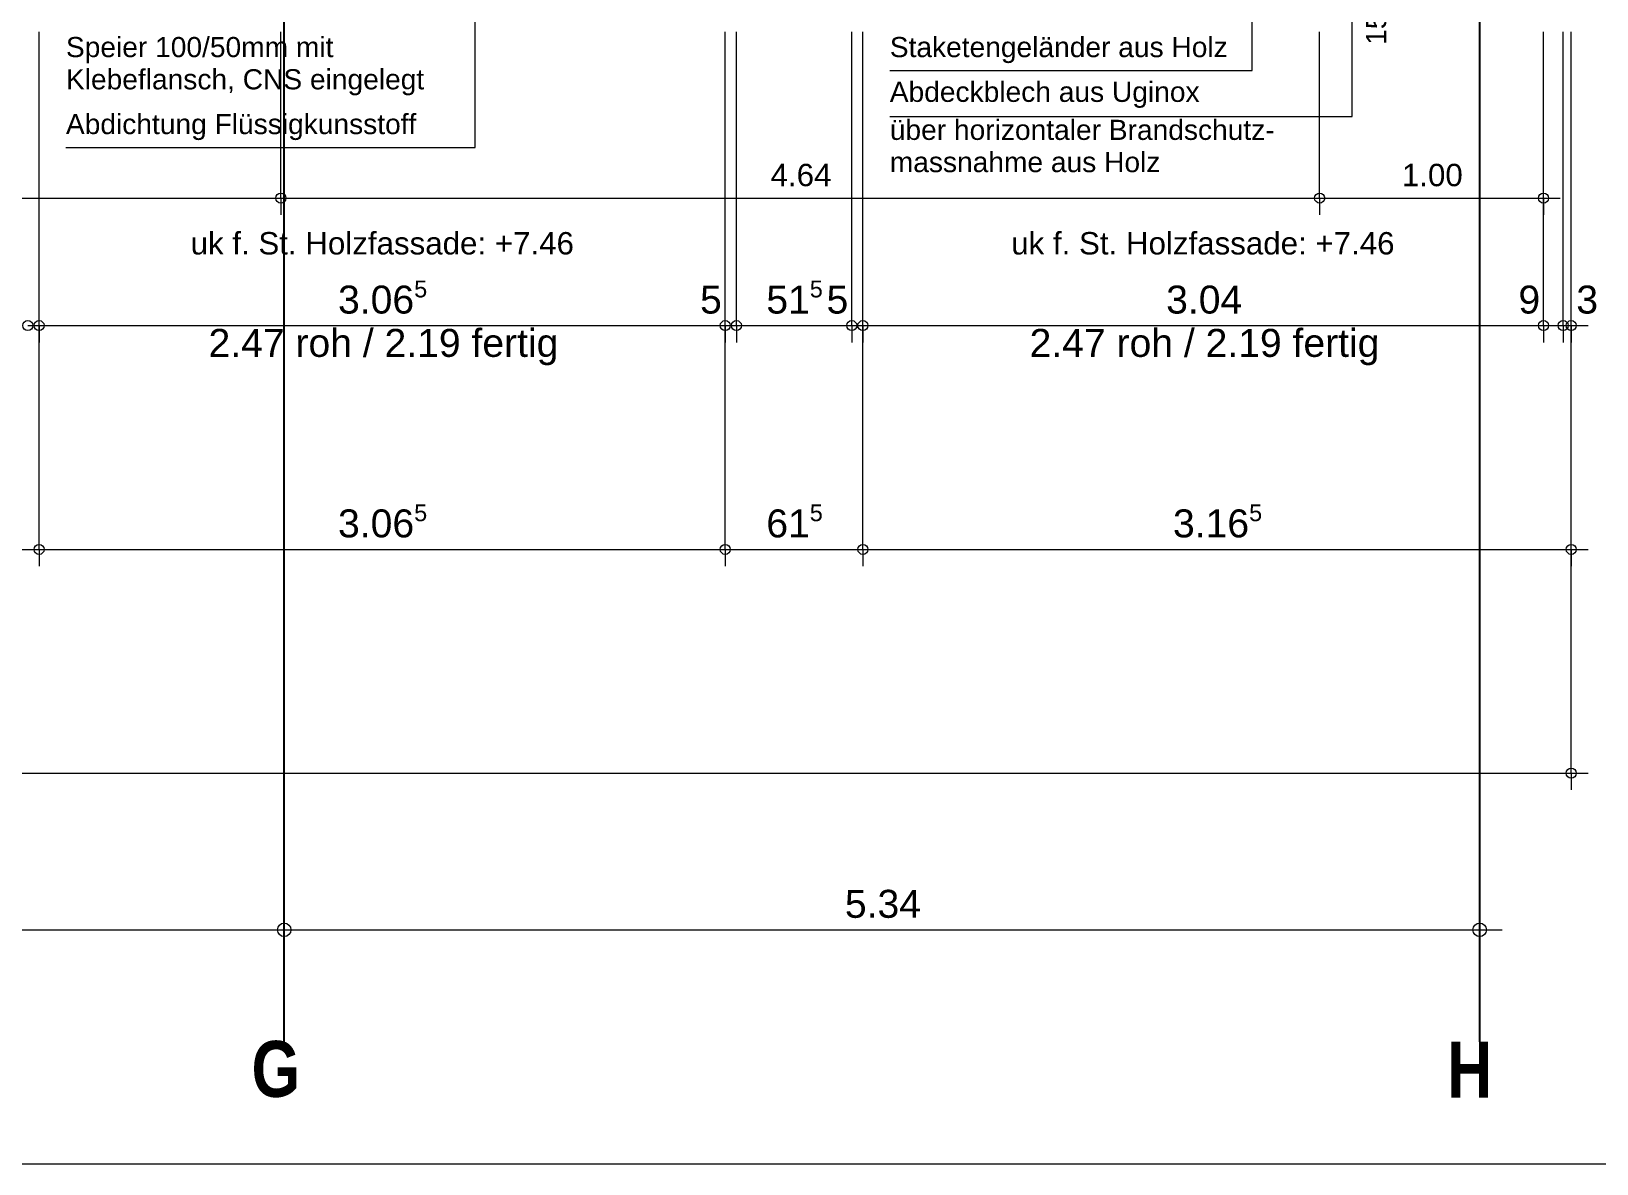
# Model space of a CAD drawing. Header units: metres. Extents: x 0.003 to 0.843, y 0.003 to 0.597.
# Drawn here: x 0.5025 to 0.6423, y 0.003 to 0.1042 of the extents above; entities that cross this region are included whole.
import ezdxf

# ---------------------------------------------------------------- set-up
doc = ezdxf.new("R2010")
doc.units = ezdxf.units.M
for name, pattern in [('AUSGEZOGEN', [0]), ('LINIE_23', [0.0079, 0.004, -0.0013, 0, -0.0013, 0, -0.0013]), ('STRICHPUNKT', [25.4, 12.7, -6.35, 0, -6.35])]:
    doc.linetypes.add(name, pattern=pattern)
for name, color, linetype, lineweight in [('Bauachsen grob', 7, 'STRICHPUNKT', 13), ('Detailmasse', 7, 'AUSGEZOGEN', 13), ('Plankopf', 7, 'AUSGEZOGEN', 13), ('Text Koten', 7, 'AUSGEZOGEN', 25), ('Text Werkplan Ausfuehrung', 7, 'AUSGEZOGEN', 25), ('Vorprojektmasse', 7, 'AUSGEZOGEN', 13), ('Werkplan- Ausfuehrungsmasse', 7, 'AUSGEZOGEN', 13)]:
    doc.layers.add(name, color=color, linetype=linetype, lineweight=lineweight)
doc.styles.add('ARIAL', font='ARIAL.TTF')
doc.styles.add('Arial Black', font='Arial Black')

msp = doc.modelspace()

# ---------------------------------------------------------------- linework, layer by layer
at = {"layer": 'Bauachsen grob', "color": 32, "linetype": 'LINIE_23', "lineweight": 25, "true_color": 0xc36e14}
for p, q in [((0.52506, 0.0139), (0.52506, 0.581)), ((0.63186, 0.0139), (0.63186, 0.581))]:
    msp.add_line(p, q, dxfattribs=at)
at = {"layer": 'Detailmasse', "color": 240, "linetype": 'AUSGEZOGEN', "lineweight": 13}
for p, q in [((0.52476, 0.0893), (0.52476, 0.0908)), ((0.61756, 0.0893), (0.61756, 0.0908)), ((0.63756, 0.0893), (0.63756, 0.0908)), ((0.43196, 0.0893), (0.52476, 0.0893)), ((0.52476, 0.0893), (0.52476, 0.0878)), ((0.52476, 0.0893), (0.61756, 0.0893)), ((0.61756, 0.0893), (0.61756, 0.0878)), ((0.61756, 0.0893), (0.63756, 0.0893)), ((0.63756, 0.0893), (0.63756, 0.0878)), ((0.63756, 0.0893), (0.63756, 0.0893)), ((0.63756, 0.0893), (0.63906, 0.0893))]:
    msp.add_line(p, q, dxfattribs=at)
for points in [[(0.52476, 0.0893), (0.52476, 0.09), (0.52476, 0.09), (0.52476, 0.09), (0.52476, 0.09), (0.52476, 0.10414)], [(0.61756, 0.0893), (0.61756, 0.09), (0.61756, 0.09), (0.61756, 0.10414)]]:
    msp.add_lwpolyline(points, dxfattribs=at)
for centre in [(0.52476, 0.0893), (0.61756, 0.0893), (0.63756, 0.0893)]:
    msp.add_circle(centre, 0.00045, dxfattribs=at)
at = {"layer": 'Plankopf', "color": 7, "linetype": 'AUSGEZOGEN', "lineweight": 13}
msp.add_line((0.003, 0.003), (0.843, 0.003), dxfattribs=at)
at = {"layer": 'Text Werkplan Ausfuehrung', "color": 7, "linetype": 'AUSGEZOGEN', "lineweight": 13}
for p, q in [((0.61152, 0.10069), (0.61152, 0.11375)), ((0.62046, 0.09659), (0.62046, 0.11016)), ((0.57916, 0.10069), (0.61152, 0.10069)), ((0.57916, 0.09659), (0.62046, 0.09659))]:
    msp.add_line(p, q, dxfattribs=at)
at = {"layer": 'Text Werkplan Ausfuehrung', "color": 11, "linetype": 'AUSGEZOGEN', "lineweight": 13, "true_color": 0xff8c8c}
for p, q in [((0.54212, 0.09381), (0.54212, 0.1119)), ((0.50556, 0.09381), (0.54212, 0.09381))]:
    msp.add_line(p, q, dxfattribs=at)
at = {"layer": 'Vorprojektmasse', "color": 32, "linetype": 'AUSGEZOGEN', "lineweight": 13, "true_color": 0xc36e14}
for p, q in [((0.52506, 0.0239), (0.52506, 0.0259)), ((0.63186, 0.0239), (0.63186, 0.0259)), ((0.43166, 0.0239), (0.52506, 0.0239)), ((0.52506, 0.0239), (0.52506, 0.0219)), ((0.52506, 0.0239), (0.63186, 0.0239)), ((0.63186, 0.0239), (0.63186, 0.0219)), ((0.63186, 0.0239), (0.63386, 0.0239))]:
    msp.add_line(p, q, dxfattribs=at)
for centre in [(0.52506, 0.0239), (0.63186, 0.0239)]:
    msp.add_circle(centre, 0.0006, dxfattribs=at)
at = {"layer": 'Werkplan- Ausfuehrungsmasse', "color": 7, "linetype": 'AUSGEZOGEN', "lineweight": 13}
for p, q in [((0.50316, 0.0779), (0.50316, 0.0794)), ((0.56446, 0.0779), (0.56446, 0.0794)), ((0.56546, 0.0779), (0.56546, 0.0794)), ((0.57576, 0.0779), (0.57576, 0.0794)), ((0.57676, 0.0779), (0.57676, 0.0794)), ((0.63756, 0.0779), (0.63756, 0.0794)), ((0.63932, 0.0779), (0.63932, 0.0794)), ((0.64004, 0.0779), (0.64004, 0.0794)), ((0.50216, 0.0779), (0.50316, 0.0779)), ((0.50316, 0.0779), (0.50316, 0.0764)), ((0.50316, 0.0779), (0.56446, 0.0779)), ((0.56446, 0.0779), (0.56446, 0.0764)), ((0.56446, 0.0779), (0.56546, 0.0779)), ((0.56546, 0.0779), (0.56546, 0.0764)), ((0.56546, 0.0779), (0.57576, 0.0779)), ((0.57576, 0.0779), (0.57576, 0.0764)), ((0.57576, 0.0779), (0.57676, 0.0779)), ((0.57676, 0.0779), (0.57676, 0.0764)), ((0.57676, 0.0779), (0.63756, 0.0779)), ((0.63756, 0.0779), (0.63756, 0.0764)), ((0.63756, 0.0779), (0.63932, 0.0779)), ((0.63932, 0.0779), (0.63932, 0.0764)), ((0.63932, 0.0779), (0.64004, 0.0779)), ((0.64004, 0.0579), (0.64004, 0.0779)), ((0.64004, 0.0779), (0.64004, 0.0764)), ((0.64004, 0.0779), (0.64154, 0.0779)), ((0.50316, 0.0579), (0.50316, 0.0594)), ((0.56446, 0.0579), (0.56446, 0.0594)), ((0.57676, 0.0579), (0.57676, 0.0594)), ((0.64004, 0.0579), (0.64004, 0.0594)), ((0.45356, 0.0579), (0.50316, 0.0579)), ((0.50316, 0.0579), (0.50316, 0.0564)), ((0.50316, 0.0579), (0.56446, 0.0579)), ((0.56446, 0.0579), (0.56446, 0.0564)), ((0.56446, 0.0579), (0.57676, 0.0579)), ((0.57676, 0.0579), (0.57676, 0.0564)), ((0.57676, 0.0579), (0.64004, 0.0579)), ((0.64004, 0.0379), (0.64004, 0.0579)), ((0.64004, 0.0579), (0.64004, 0.0564)), ((0.64004, 0.0579), (0.64154, 0.0579)), ((0.64004, 0.0379), (0.64004, 0.0394)), ((0.64004, 0.0379), (0.64004, 0.0364)), ((0.64004, 0.0379), (0.64154, 0.0379))]:
    msp.add_line(p, q, dxfattribs=at)
for points in [[(0.50316, 0.0779), (0.50316, 0.07856), (0.50316, 0.07856), (0.50316, 0.07856), (0.50316, 0.07856), (0.50316, 0.07857), (0.50316, 0.07857), (0.50316, 0.07858), (0.50316, 0.07858), (0.50316, 0.07867), (0.50316, 0.07867), (0.50316, 0.07867), (0.50316, 0.07867), (0.50316, 0.07867), (0.50316, 0.07867), (0.50316, 0.10414)], [(0.56446, 0.0779), (0.56446, 0.07853), (0.56446, 0.07853), (0.56446, 0.07854), (0.56446, 0.07854), (0.56446, 0.07856), (0.56446, 0.07856), (0.56446, 0.07867), (0.56446, 0.07867), (0.56446, 0.07867), (0.56446, 0.07867), (0.56446, 0.10414)], [(0.56546, 0.0779), (0.56546, 0.07853), (0.56546, 0.07853), (0.56546, 0.07854), (0.56546, 0.07854), (0.56546, 0.07855), (0.56546, 0.07855), (0.56546, 0.07867), (0.56546, 0.07867), (0.56546, 0.07867), (0.56546, 0.07867), (0.56546, 0.10414)], [(0.57576, 0.0779), (0.57576, 0.07854), (0.57576, 0.07854), (0.57576, 0.07855), (0.57576, 0.07855), (0.57576, 0.07867), (0.57576, 0.07867), (0.57576, 0.10414)], [(0.57676, 0.0779), (0.57676, 0.07854), (0.57676, 0.07854), (0.57676, 0.07855), (0.57676, 0.07855), (0.57676, 0.07867), (0.57676, 0.07867), (0.57676, 0.10414)], [(0.63756, 0.0779), (0.63756, 0.07867), (0.63756, 0.07867), (0.63756, 0.10414)], [(0.63932, 0.0779), (0.63932, 0.07867), (0.63932, 0.07867), (0.63932, 0.10414)], [(0.64004, 0.0779), (0.64004, 0.07867), (0.64004, 0.07867), (0.64004, 0.10414)], [(0.50316, 0.0579), (0.50316, 0.05867), (0.50316, 0.05867), (0.50316, 0.05867), (0.50316, 0.05867), (0.50316, 0.05867), (0.50316, 0.05867), (0.50316, 0.09014)], [(0.56446, 0.0579), (0.56446, 0.05867), (0.56446, 0.05867), (0.56446, 0.05867), (0.56446, 0.05867), (0.56446, 0.09014)], [(0.57676, 0.0579), (0.57676, 0.05867), (0.57676, 0.05867), (0.57676, 0.09014)], [(0.31668, 0.0379), (0.46935, 0.0379), (0.46935, 0.0379), (0.64004, 0.0379)]]:
    msp.add_lwpolyline(points, dxfattribs=at)
for centre in [(0.50216, 0.0779), (0.50316, 0.0779), (0.56446, 0.0779), (0.56546, 0.0779), (0.57576, 0.0779), (0.57676, 0.0779), (0.63756, 0.0779), (0.63932, 0.0779), (0.64004, 0.0779), (0.50316, 0.0579), (0.56446, 0.0579), (0.57676, 0.0579), (0.64004, 0.0579), (0.64004, 0.0379)]:
    msp.add_circle(centre, 0.00045, dxfattribs=at)

# ---------------------------------------------------------------- texts
at = {"layer": 'Bauachsen grob', "color": 32, "linetype": 'AUSGEZOGEN', "lineweight": 25, "true_color": 0xc36e14, "char_height": 0.005, "width": 0.00175, "attachment_point": 7, "style": 'Arial Black'}
for s, insert in [('\\W0.70;G', (0.52214, 0.0089)), ('\\W0.70;H', (0.62894, 0.0089))]:
    msp.add_mtext(s, dxfattribs=dict(at, insert=insert))
at = {"layer": 'Detailmasse', "color": 240, "linetype": 'AUSGEZOGEN', "lineweight": 13, "insert": (0.62353, 0.10299), "char_height": 0.0018, "width": 0.0009, "attachment_point": 7, "rotation": 90, "style": 'ARIAL'}
msp.add_mtext('15', dxfattribs=at)
at = {"layer": 'Detailmasse', "color": 240, "linetype": 'AUSGEZOGEN', "lineweight": 13, "char_height": 0.002, "width": 0.001, "attachment_point": 7, "style": 'ARIAL'}
for s, insert in [('4.64', (0.56851, 0.09033)), ('1.00', (0.62491, 0.09033))]:
    msp.add_mtext(s, dxfattribs=dict(at, insert=insert))
at = {"layer": 'Text Koten', "color": 7, "linetype": 'AUSGEZOGEN', "lineweight": 25, "char_height": 0.002, "width": 0.001, "attachment_point": 7, "style": 'ARIAL'}
for insert in [(0.5167, 0.08423), (0.59001, 0.08423)]:
    msp.add_mtext('uk\\~f.\\~St.\\~Holzfassade:\\~+7.46', dxfattribs=dict(at, insert=insert))
at = {"layer": 'Text Werkplan Ausfuehrung', "color": 240, "linetype": 'AUSGEZOGEN', "lineweight": 25, "char_height": 0.0018, "width": 0.0009, "attachment_point": 7, "style": 'ARIAL'}
for s, insert in [('Speier\\~100/50mm\\~mit', (0.50556, 0.10135)), ('Klebeflansch,\\~CNS\\~eingelegt', (0.50556, 0.09847))]:
    msp.add_mtext(s, dxfattribs=dict(at, insert=insert))
at = {"layer": 'Text Werkplan Ausfuehrung', "color": 7, "linetype": 'AUSGEZOGEN', "lineweight": 13, "char_height": 0.0018, "width": 0.0009, "attachment_point": 7, "style": 'ARIAL'}
for s, insert in [('Staketengeländer\\~aus\\~Holz', (0.57916, 0.10135)), ('Abdeckblech\\~aus\\~Uginox', (0.57916, 0.09735)), ('über\\~horizontaler\\~Brandschutz-', (0.57916, 0.09447)), ('massnahme\\~aus\\~Holz', (0.57916, 0.09159))]:
    msp.add_mtext(s, dxfattribs=dict(at, insert=insert))
at = {"layer": 'Text Werkplan Ausfuehrung', "color": 11, "linetype": 'AUSGEZOGEN', "lineweight": 25, "true_color": 0xff8c8c, "insert": (0.50556, 0.09447), "char_height": 0.0018, "width": 0.0009, "attachment_point": 7, "style": 'ARIAL'}
msp.add_mtext('Abdichtung\\~Flüssigkunsstoff', dxfattribs=at)
at = {"layer": 'Vorprojektmasse', "color": 32, "linetype": 'AUSGEZOGEN', "lineweight": 13, "true_color": 0xc36e14, "insert": (0.57515, 0.02494), "char_height": 0.0025, "width": 0.00125, "attachment_point": 7, "style": 'ARIAL'}
msp.add_mtext('5.34', dxfattribs=at)
at = {"layer": 'Werkplan- Ausfuehrungsmasse', "color": 7, "linetype": 'AUSGEZOGEN', "lineweight": 13, "attachment_point": 7, "style": 'ARIAL'}
for s, insert, char_height, width in [('3.06', (0.52987, 0.07894), 0.0025, 0.00125), ('5', (0.53667, 0.0804), 0.0015, 0.00075), ('5', (0.56221, 0.07894), 0.0025, 0.00125), ('51', (0.56813, 0.07894), 0.0025, 0.00125), ('5', (0.57201, 0.0804), 0.0015, 0.00075), ('5', (0.57351, 0.07894), 0.0025, 0.00125), ('3.04', (0.60385, 0.07894), 0.0025, 0.00125), ('9', (0.63532, 0.07894), 0.0025, 0.00125), ('3', (0.64049, 0.07894), 0.0025, 0.00125), ('2.47\\~roh\\~/\\~2.19\\~fertig', (0.5183, 0.07435), 0.0025, 0.00125), ('2.47\\~roh\\~/\\~2.19\\~fertig', (0.59165, 0.07435), 0.0025, 0.00125), ('5', (0.53667, 0.0604), 0.0015, 0.00075), ('5', (0.57201, 0.0604), 0.0015, 0.00075), ('5', (0.61126, 0.0604), 0.0015, 0.00075), ('3.06', (0.52987, 0.05894), 0.0025, 0.00125), ('61', (0.56813, 0.05894), 0.0025, 0.00125), ('3.16', (0.60446, 0.05894), 0.0025, 0.00125)]:
    msp.add_mtext(s, dxfattribs=dict(at, insert=insert, char_height=char_height, width=width))

doc.saveas('drawing.dxf')
